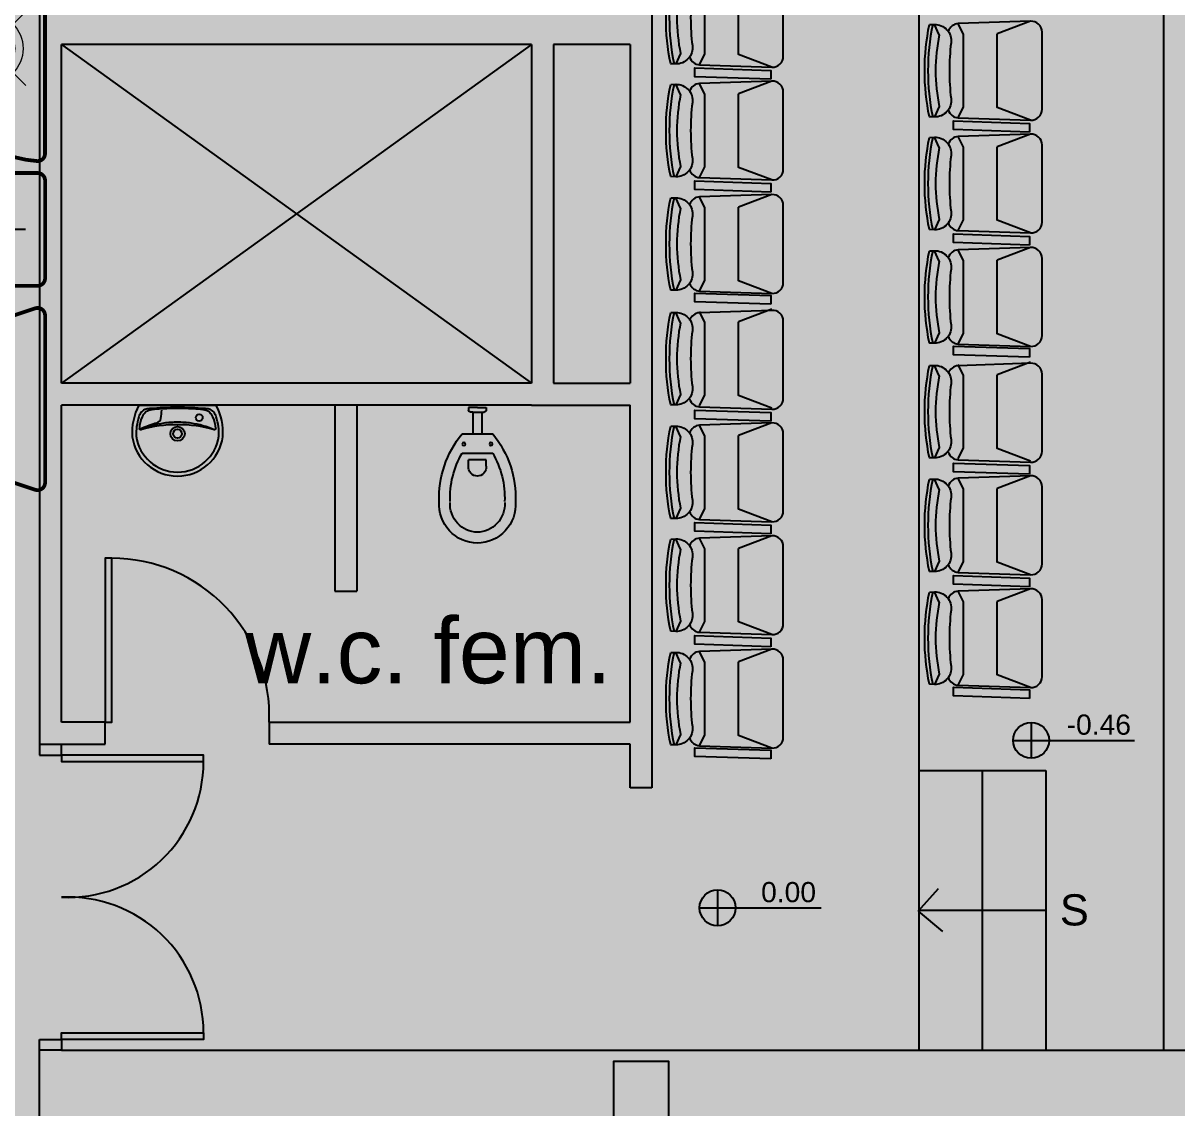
# Model space of a CAD drawing. Header units: metres. Extents: x -331 to 2982, y 362 to 2539.
# Drawn here: x 849.48 to 854.76, y 1871.51 to 1876.47 of the extents above; entities that cross this region are included whole.
import ezdxf
from ezdxf.enums import TextEntityAlignment as Align

# ---------------------------------------------------------------- set-up
doc = ezdxf.new("R2010")
doc.units = ezdxf.units.M
doc.layers.get('0').update_dxf_attribs({"color": 251})
doc.layers.add('_corredores', color=251, linetype='Continuous', plot=False)
doc.layers.add('_salas', color=251, linetype='Continuous', plot=False)
for name, color, linetype in [('ALV', 251, 'Continuous'), ('Cota Nivel', 251, 'Continuous'), ('CX', 251, 'Continuous'), ('Det', 251, 'Continuous'), ('Est', 251, 'Continuous'), ('Mob', 251, 'Continuous'), ('Pis', 251, 'Continuous'), ('Texto_Salas', 251, 'Continuous'), ('vis', 251, 'Continuous')]:
    doc.layers.add(name, color=color, linetype=linetype)
doc.styles.add('ALESP1', font='arial.ttf')
doc.styles.add('DESTAQUE', font='arial.ttf', dxfattribs={"height": 0.4})

# ---------------------------------------------------------------- blocks, each defined once
blk = doc.blocks.new('WEW')
at = {"color": 1, "lineweight": 0, "true_color": 0xe60000}
for p, q in [((1781.244058351585, 994.0054447120629), (1781.439250093025, 994.4815067582979)), ((1781.439250093025, 994.4815067582979), (1781.307645081665, 994.3597140754018)), ((1781.439250093025, 994.4815067582979), (1781.447474959226, 994.302381974424)), ((1781.074639723589, 994.1748633400589), (1781.413476979581, 993.8360260840664)), ((1781.413476979581, 994.1748633400584), (1781.074639723589, 993.8360260840664))]:
    blk.add_line(p, q, dxfattribs=at)
at = {"color": 1, "true_color": 0xe60000, "const_width": 0.01719509600299768}
for points in [[(1779.259071833538, 993.7473526965271), (1780.02339894841, 993.7473526965271, 0.5119182938526288), (1780.056024349183, 993.7926180221241), (1779.907000183824, 994.239690518202, 0.3228228060550418), (1779.874374783051, 994.2632055766169), (1779.408095998897, 994.2632055766169, 0.3228228060552482), (1779.375470598124, 994.239690518202), (1779.226446432765, 993.7926180221241, 0.5119182938524135)], [(1780.193442345628, 994.2632055766169), (1780.640514841706, 994.2632055766169, -0.414213562373095), (1780.674905033712, 994.2288153846109), (1780.674905033712, 993.781742888533, -0.414213562373095), (1780.640514841706, 993.7473526965271), (1780.193442345628, 993.7473526965271, -0.414213562373095), (1780.159052153622, 993.781742888533), (1780.159052153622, 994.2288153846109, -0.414213562373095)], [(1780.763825455262, 993.7475182720175), (1781.724291247904, 993.7475182720175, 0.4353107658729382), (1781.758593597641, 993.7843649063095, 0.9309493362536452), (1780.729523105524, 993.78436490631, 0.4353107658789753)]]:
    blk.add_lwpolyline(points, format="xyb", close=True, dxfattribs=at)
at = {"color": 1, "true_color": 0xe60000, "const_width": 0.008597548001498838}
for points in [[(1780.336029158255, 994.1350885802071), (1780.338049993509, 994.117166943729), (1780.344365115822, 994.0989928898357), (1780.351185446949, 994.0881389409826), (1780.365331318015, 994.0727414786561), (1780.373162042483, 994.0671882955221), (1780.385539694845, 994.0603730144587), (1780.397159497558, 994.0568391706461), (1780.413073587328, 994.0548198313247), (1780.421409544896, 994.0548198313247), (1780.431261128904, 994.0560819184007), (1780.449861303415, 994.0615455393163), (1780.464482803699, 994.0698767141055), (1780.477493721696, 994.0816463422157), (1780.487704267944, 994.0962795844166), (1780.493996586282, 994.1102881051825), (1780.496860415737, 994.1223690846443), (1780.497607045538, 994.1296433123828), (1780.497793702989, 994.135674088325)], [(1780.416978593668, 993.8365099637556), (1780.416978593668, 994.0545811760148)]]:
    blk.add_lwpolyline(points, dxfattribs=at)
for points in [[(1779.462692778066, 994.0599573185639), (1779.617256824809, 994.0599573185641), (1779.651647016815, 994.0255671265581), (1779.651647016814, 993.9361816424857), (1779.617256824808, 993.9017914504798), (1779.462692778067, 993.9017914504798), (1779.428302586061, 993.9361816424857), (1779.42830258606, 994.0255671265579)], [(1779.832264668318, 993.9361816424855), (1779.832264668318, 994.0255671265586), (1779.8016962579, 994.0442011264258), (1779.678836761142, 993.9808743845219), (1779.8016962579, 993.917547642618)]]:
    blk.add_lwpolyline(points, close=True, dxfattribs=at)
at = {"color": 1, "lineweight": 0, "true_color": 0xe60000}
for radius in [0.15786673427384, 0.1190594061215832, 0.0773527752583614]:
    blk.add_circle((1781.244058351585, 994.0054447120626), radius, dxfattribs=at)
blk = doc.blocks.new('VASO')
at = {"layer": 'Mob'}
for p, q in [((302.3511564595037, 172.4645276176709), (302.3804829001634, 172.4645276176709)), ((302.3804829001634, 172.4645276176709), (302.3804829001754, 172.3828410685631)), ((302.4113947300152, 172.3536843433588), (302.4113947300152, 172.4936843424353)), ((302.4991825520949, 172.3536843424418), (302.4991825520949, 172.4936843433726)), ((302.5991825520949, 172.4436843433685), (302.5991825520949, 172.4546559305439)), ((302.6191825520949, 172.4640037223362), (302.6085303438872, 172.4640037223362)), ((302.6191825520949, 172.4236843433685), (302.6191825520949, 172.4640037223362)), ((302.5991825520949, 172.4436843433685), (302.4991825520949, 172.4436843433685)), ((302.5991825520949, 172.4036843433685), (302.4991825520949, 172.4036843433685)), ((302.5991825520949, 172.4036843433685), (302.5991825520949, 172.4436843433685)), ((302.5991825520949, 172.4036843433685), (302.5991825520949, 172.3927127561931)), ((302.6191825520949, 172.4236843433685), (302.6191825520949, 172.3833649644008)), ((302.3511564595037, 172.3828410685631), (302.3804829001754, 172.3828410685631)), ((302.6191825520949, 172.3833649644008), (302.6085303438872, 172.3833649644008))]:
    blk.add_line(p, q, dxfattribs=at)
for centre in [(302.4529002042514, 172.4856264043932), (302.4529002042514, 172.3617422814212)]:
    blk.add_circle(centre, 0.007065127144642247, dxfattribs=at)
for centre, radius, start, end in [((302.177941340428, 172.4199280401532), 0.1787982500381176, 86.68113411807168, 178.7962065859109), ((302.2050164807387, 172.1343106671569), 0.4644169642584562, 50.69788767013418, 92.0637120104988), ((302.177941340428, 172.4199280401532), 0.1287982500381176, 86.68113411807168, 178.7962065859109), ((302.2050164807387, 172.1343106671569), 0.4144169642584562, 60.13245399021499, 92.0637120104988), ((302.3486691906126, 172.4216362835805), 0.04296339193529102, 86.68113411807168, 178.7962065859109), ((302.6085303438872, 172.4546559305439), 0.009347791792265525, 90, 180), ((302.177941340428, 172.4274406456612), 0.1787982500381176, 181.2037934140891, 273.3188658819283), ((302.177941340428, 172.4274406456612), 0.1287982500381176, 181.2037934140891, 273.3188658819283), ((302.3486691906126, 172.4257324026534), 0.04296339193529102, 181.2037934140891, 273.3188658819283), ((302.6085303438872, 172.3927127561931), 0.009347791792265525, 180, 270), ((302.2050164807387, 172.7130580186575), 0.4644169642584562, 267.9362879895012, 309.3021123298757), ((302.2050164807387, 172.7130580186575), 0.4144169642584562, 267.9362879895012, 299.8675460083891)]:
    blk.add_arc(centre, radius, start, end, dxfattribs=at)

msp = doc.modelspace()

# ---------------------------------------------------------------- hatches: boundary and pattern name
at = {"layer": '_corredores', "transparency": 33554508}
h = msp.add_hatch(color=256, dxfattribs=at)
h.dxf.hatch_style = 1
h.paths.add_polyline_path([(851.6090103991523, 1924.544323201043), (870.3790019929907, 1924.544323201043), (870.3790020081501, 1926.38005962896), (870.1890031989592, 1926.380063498952), (870.1890031989592, 1926.577053964118), (870.0030230681255, 1926.764323779391), (866.304005456911, 1926.765022920283), (866.2884016433563, 1926.731474881693), (866.1837608401465, 1926.8135582612), (865.4223933805551, 1927.574323779393), (863.9939660847658, 1927.574323779393), (862.5655387889765, 1927.574323779393), (861.7555975857936, 1926.765022920283), (861.7200122290428, 1926.765022920283), (861.7164457710942, 1926.764144565178), (861.7029473616385, 1926.762872930572), (861.6849267126208, 1926.762872930572), (858.0906787502599, 1926.765022920283), (857.7440003585571, 1926.418344528582), (857.3973219668542, 1926.765022920283), (853.8040740044862, 1926.765022920283), (853.7884701909315, 1926.731474881693), (853.6838293877217, 1926.8135582612), (852.9224619281304, 1927.574323779393), (851.494034632341, 1927.574323779393), (849.747500108544, 1927.574324326038), (849.7475001085622, 1926.814324326045), (849.6075001085501, 1926.814324326045), (849.6075001085542, 1929.894324326034), (841.2340003585477, 1929.894324326046), (841.2340003585473, 1928.05432432604), (840.4741414373702, 1928.05432432604), (840.4741414373702, 1927.096091448476), (840.7559085598004, 1926.814324326047), (840.3740708979617, 1926.432486664205), (840.0415346418758, 1926.76502292029), (836.4343521921583, 1926.76502292029), (836.4187483786036, 1926.7314748817), (836.3141075753938, 1926.813558261207), (835.5527401158024, 1927.5743237794), (834.1243128200131, 1927.5743237794), (832.6958855242237, 1927.5743237794), (831.8859443210408, 1926.76502292029), (831.8503589642901, 1926.76502292029), (831.8467925063414, 1926.764144565185), (831.8332940968858, 1926.762872930579), (831.8152734478681, 1926.762872930579), (828.2210254855072, 1926.76502292029), (827.8743470938043, 1926.418344528589), (827.5276687021014, 1926.76502292029), (823.9338683480682, 1926.76502292029), (823.9182645345136, 1926.7314748817), (823.8136237313038, 1926.813558261207), (823.0522562717124, 1927.5743237794), (821.6238289759231, 1927.5743237794), (820.1954016801337, 1927.5743237794), (819.3854604769508, 1926.76502292029), (819.3498751202001, 1926.76502292029), (819.3463086622514, 1926.764144565185), (819.3328102527958, 1926.762872930579), (819.3147896037781, 1926.762872930579), (815.7205416414172, 1926.76502292029), (815.3738632497143, 1926.418344528589), (815.0271848580114, 1926.76502292029), (811.4339368956507, 1926.76502292029), (811.4183330820961, 1926.7314748817), (811.3136922788863, 1926.813558261207), (810.5523248192949, 1927.5743237794), (809.1238975235055, 1927.5743237794), (807.6954702277162, 1927.5743237794), (806.8855290245333, 1926.76502292029), (806.8499436677826, 1926.76502292029), (806.8463772098339, 1926.764144565185), (806.8328788003782, 1926.762872930579), (806.8148581513606, 1926.762872930579), (803.2206101889851, 1926.76502292029), (802.8739317972822, 1926.418344528589), (802.5272534055794, 1926.76502292029), (798.9339369093268, 1926.76502292029), (798.9183330957721, 1926.7314748817), (798.8136922925623, 1926.813558261207), (798.052324832971, 1927.5743237794), (796.6238975371816, 1927.5743237794), (795.1954702413923, 1927.5743237794), (794.3855290382094, 1926.76502292029), (794.3499436814586, 1926.76502292029), (794.34637722351, 1926.764144565185), (794.3328788140543, 1926.762872930579), (794.3148581650366, 1926.762872930579), (790.7206102026757, 1926.76502292029), (790.3739318109729, 1926.418344528589), (790.02725341927, 1926.76502292029), (786.4340054568947, 1926.76502292029), (786.4184016433396, 1926.7314748817), (786.3137608401303, 1926.813558261207), (785.5523933805389, 1927.5743237794), (784.1239660847496, 1927.5743237794), (782.6955387889602, 1927.5743237794), (781.8855975857773, 1926.76502292029), (781.8500122290266, 1926.76502292029), (781.8464457710779, 1926.764144565185), (781.8329473616222, 1926.762872930579), (781.8149267126046, 1926.762872930579), (778.2206787502437, 1926.76502292029), (777.8740003585408, 1926.418344528589), (777.5273219668379, 1926.76502292029), (773.9340740044772, 1926.76502292029), (773.9184701909221, 1926.7314748817), (773.8138293877128, 1926.813558261207), (773.0524619281214, 1927.5743237794), (771.624034632332, 1927.5743237794), (770.1956073365427, 1927.5743237794), (769.3856796929526, 1926.765036469163), (769.3501084914014, 1926.76502974595), (769.3465143186604, 1926.764144565185), (769.3330159092047, 1926.762872930579), (769.3149952601871, 1926.762872930579), (765.6149776489724, 1926.764323779398), (765.4289975181387, 1926.577053964125), (765.4289975181387, 1926.38006349896), (765.2389987089477, 1926.380059628968), (765.2389987089477, 1924.544323201032), (770.0840003585545, 1924.544323201032), (770.0840003585545, 1914.631084747843), (770.3940037716084, 1914.631084747843), (770.3940037716084, 1905.511084747842), (765.0090032716002, 1905.511084747842), (765.0090032716007, 1910.811084747842), (763.8090032716004, 1910.811084747842), (763.8090032716004, 1905.511084747842), (755.9090032716003, 1905.511084747842), (755.9090032716003, 1910.811084747842), (754.8090032716004, 1910.811084747842), (754.8090032716004, 1905.511084747842), (746.0590032716004, 1905.511084747842), (746.0590032716004, 1901.896084747842), (748.4290032716008, 1901.896084747842), (748.4290032716008, 1903.596084747842), (748.0290032716002, 1903.596084747842), (748.0290032716002, 1903.796084747842), (754.4540032716004, 1903.796084747842), (754.4540032716004, 1903.596084747842), (754.1290032716006, 1903.596084747842), (754.1290032716006, 1901.896084747842), (754.4540032716004, 1901.896084747842), (754.4540032716004, 1901.696084747842), (754.4540032716004, 1901.171084747842), (757.9540032716004, 1901.171084747842), (757.9540032716004, 1903.571084747842), (757.9540032716004, 1903.771084747842), (768.0090032716007, 1903.771084747842), (768.0090032716007, 1903.751084747838), (768.8140032716005, 1903.751084747842), (768.8140032716005, 1895.791084747842), (767.9840032716006, 1895.791084747842), (767.9840032716006, 1895.771084747842), (762.3440032716007, 1895.771084747842), (761.0690032716006, 1895.771084747842), (761.0690032716006, 1893.046084747842), (754.1540032716002, 1893.046084747842), (752.4790032716005, 1893.046084747842), (752.4790032716005, 1860.521059430916), (752.4790032716005, 1859.096084747842), (752.4790032716005, 1857.621084747842), (754.0790032716004, 1857.621084747842), (754.0790032716004, 1860.546084747842), (753.9040032716002, 1860.546084747842), (753.9040032716002, 1863.421084747842), (754.1690032716006, 1863.421084747842), (754.1690032716006, 1887.631084747842), (760.8040032716008, 1887.631084747842), (760.8040032716008, 1887.721084747842), (768.9090032716003, 1887.721084747842), (770.3090032716004, 1887.721084747842), (771.9090032716003, 1887.721084747842), (773.009003271749, 1887.72108474734), (775.8590032717502, 1887.72108474734), (775.8590032717502, 1886.621084747842), (777.1590032716003, 1886.621084747842), (777.1590032716003, 1887.721084747842), (788.7590032716002, 1887.721084747842), (788.7590032716007, 1886.621084747842), (790.0590032716004, 1886.621084747842), (790.0590032716004, 1887.721084747842), (802.3090032716004, 1887.721084747842), (804.0090032716007, 1887.721084747842), (844.9590032716005, 1887.721084747842), (844.9590032716005, 1887.896084747842), (845.2590032716007, 1887.896084747842), (845.2590032716007, 1887.542534266989), (845.2590032716007, 1863.221084747842), (807.1090032716011, 1863.221084747842), (807.1090032716002, 1860.671084747842), (807.1090032716006, 1860.571084747842), (806.5557595249584, 1860.571084747842), (806.5557595249584, 1858.751084747842), (806.5557595249584, 1855.871084747842), (806.5557595249584, 1855.143084747842), (807.955759524958, 1855.143084747843), (807.955759524958, 1857.121084747842), (809.1340032716002, 1857.121084747842), (809.1340032716016, 1860.671084747842), (845.2590032716007, 1860.671084747842), (845.2590032716007, 1855.976525973798), (846.3840032716007, 1855.976525973798), (846.3840032716007, 1856.871084747842), (846.0340032716003, 1856.871084747842), (846.0340032716003, 1856.971084747842), (846.4340032716004, 1856.971084747842), (846.4340032716004, 1860.671084747842), (849.1840032716004, 1860.671084747842), (849.1840032716004, 1856.971084747842), (849.5840032716005, 1856.971084747842), (849.5840032716005, 1856.871084747842), (849.2340032716002, 1856.871084747842), (849.2340032716002, 1855.976525973798), (850.4590032716005, 1855.976525973798), (850.4590032716005, 1860.671084747842), (859.4590032716005, 1860.671084747842), (859.4590032716005, 1863.221084747842), (849.5590032716004, 1863.221084747848), (849.5590032716004, 1888.221084747842), (849.6590032716003, 1888.221084747842), (849.6590032716003, 1887.721084747842), (854.2890032716004, 1887.721084747842), (854.2890032716004, 1895.621084747842), (859.2590032716007, 1895.621084747842), (859.2590032716007, 1905.521084747842), (857.3590032716006, 1905.521084747842), (857.3590032716002, 1905.621084747842), (858.0340032716003, 1905.621084747842), (858.0340032716003, 1908.221084747842), (853.7090032716005, 1908.221084747842), (853.7090032716005, 1908.183584747842), (853.6090032716006, 1908.183584747842), (853.6090032716002, 1910.121084747842), (850.8590032716006, 1910.121084747842), (850.8600986497395, 1912.861084747706), (849.6590032717359, 1912.861084747706), (849.6590032716003, 1908.921084747842), (852.4090032716003, 1908.921084747842), (852.4090032716003, 1903.771084747842), (852.4090032716003, 1895.701084747842), (852.4090032716003, 1890.371084747842), (849.5590032716004, 1890.371084747842), (849.5590032716004, 1908.921084747842), (849.559003271735, 1912.961084747706), (852.2590032717353, 1912.961084747706), (852.2590032717358, 1914.631084747706), (851.6090103991523, 1914.631084747842)])
h.paths.add_polyline_path([(845.9290073625052, 1914.631084747842), (846.0060032716005, 1914.631084747842), (846.0060032716005, 1905.511084747842), (844.9990032716005, 1905.511084747842), (844.9990032716005, 1909.911084747842), (845.0090032716007, 1910.811084747842), (843.8090032716004, 1910.811084747842), (843.8090032716004, 1905.511084747842), (835.0090032716007, 1905.511084747842), (835.0090032716007, 1910.811084747842), (833.8090032716004, 1910.811084747842), (833.8090032716004, 1905.511084747842), (825.0090032716007, 1905.511084747842), (825.0090032716007, 1910.811084747842), (823.8090032716004, 1910.811084747842), (823.8090032716004, 1905.511084747842), (815.0090032716007, 1905.511084747843), (815.0090032716007, 1910.811084747842), (813.8090032716004, 1910.811084747842), (813.8090032716004, 1905.511084747842), (805.0090032716007, 1905.511084747843), (805.0090032716007, 1910.811084747842), (803.8090032716004, 1910.811084747842), (803.8090032716004, 1905.511084747842), (795.0090032716007, 1905.511084747843), (795.0090032716007, 1910.811084747842), (793.8090032716004, 1910.811084747842), (793.8090032716004, 1905.511084747842), (785.0090032716007, 1905.511084747843), (785.0090032716007, 1910.811084747842), (783.8090032716004, 1910.811084747842), (783.8090032716004, 1905.511084747842), (775.0090032716007, 1905.511084747843), (775.0090032716002, 1910.811084747842), (773.9790066846554, 1910.811084747843), (773.9790066846554, 1905.511084747843), (773.1940037717814, 1905.511084747843), (773.1940037717814, 1914.631084747843), (773.124003456136, 1914.631084747843), (773.1237412057781, 1920.11131046298), (775.1443230805003, 1920.111316249778), (775.1443230805003, 1921.611324326035), (775.1243230805158, 1921.611324326035), (775.1243230805158, 1922.031324326047), (773.6243230805003, 1922.031324326051), (773.6243230805003, 1921.611324326052), (773.1640003585526, 1921.611324326052), (773.1639903204782, 1924.544323201033), (845.9290005234079, 1924.543191984598), (845.9294277829522, 1921.611324326052), (845.468673134571, 1921.611324326052), (845.468667598534, 1922.031324326051), (843.968673134571, 1922.031324326047), (843.9686731345555, 1921.611324326035), (843.948673134571, 1920.111324325963), (845.9287350335326, 1920.111324325901)], flags=16)
h.paths.add_polyline_path([(851.4940003585543, 1926.432486664204), (851.1121626967115, 1926.814324326045), (851.4940003585507, 1927.196161987886), (851.8758380203926, 1926.814324326045)], flags=16)
h.paths.add_polyline_path([(845.2440003585552, 1926.4324866642), (844.8621626967133, 1926.814324326041), (845.2440003585516, 1927.196161987882), (845.6258380203944, 1926.814324326041)], flags=16)
h.paths.add_polyline_path([(845.1190032716004, 1903.801084747842), (845.1190032716004, 1895.821084747676), (845.2590032717353, 1895.821084747676), (845.2590032717353, 1890.321084747706), (839.6590032717068, 1890.321084747706), (775.8590032717348, 1890.32108474734), (772.9840032717066, 1890.32108474734), (772.9840032716006, 1895.791084747842), (771.7540032716006, 1895.791084747842), (771.7540032716006, 1903.746084747842), (773.0990032716004, 1903.746084747842), (773.0990032716004, 1903.801084747842)], flags=16)
h.paths.add_polyline_path([(834.5060456549386, 1926.814324326041), (834.1242079930998, 1926.4324866642), (833.7423703312575, 1926.814324326041), (834.1242079930962, 1927.196161987882)], flags=16)
h.paths.add_polyline_path([(863.6121621977368, 1926.814324825011), (863.9939998595755, 1927.196162486852), (864.3758375214179, 1926.814324825011), (863.9939998595792, 1926.43248716317)], flags=16)
h.paths.add_polyline_path([(845.2590032717353, 1895.821084747676), (845.2590032717353, 1890.321084747706), (839.6590032717068, 1890.321084747706), (775.8590032717348, 1890.32108474734), (772.9840032717066, 1890.32108474734), (772.9840032717066, 1895.82108474734), (775.8590032717348, 1895.82108474734), (839.6590032717068, 1895.821084747676)], flags=0)
h.paths.add_polyline_path([(822.0060113880127, 1926.814324326041), (821.6241737261739, 1926.4324866642), (821.2423360643315, 1926.814324326041), (821.6241737261703, 1927.196161987882)], flags=16)
h.paths.add_polyline_path([(809.5058380203691, 1926.814324326041), (809.1240003585303, 1926.4324866642), (808.742162696688, 1926.814324326041), (809.1240003585267, 1927.196161987882)], flags=16)
h.paths.add_polyline_path([(797.0058380203809, 1926.814324326041), (796.6240003585422, 1926.4324866642), (796.2421626966998, 1926.814324326041), (796.6240003585385, 1927.196161987882)], flags=16)
h.paths.add_polyline_path([(784.5057699717845, 1926.814324825011), (784.1239323099458, 1926.43248716317), (783.7420946481034, 1926.814324825011), (784.1239323099421, 1927.196162486852)], flags=16)
h.paths.add_polyline_path([(772.0058385193597, 1926.814324825011), (771.624000857521, 1926.43248716317), (771.2421631956786, 1926.814324825011), (771.6240008575173, 1927.196162486852)], flags=16)
edge = h.paths.add_edge_path(flags=16)
edge.add_line((767.5554988806216, 1893.923973384908), (767.4080515126493, 1893.820729626365))
edge.add_line((767.4080515126493, 1893.820729626365), (767.2030086811719, 1894.065090157414))
edge.add_line((767.2030086811719, 1894.065090157414), (766.3085186029712, 1893.170600079213))
edge.add_arc((765.9090032716013, 1892.771084747842), 0.5649999999996324, -45.00000000003263, 45.00000000003263, ccw=False)
edge.add_line((766.3085186029712, 1892.371569416472), (767.2030086811719, 1891.477079338271))
edge.add_line((767.2030086811719, 1891.477079338271), (767.4080515126493, 1891.72143986932))
edge.add_line((767.4080515126493, 1891.72143986932), (767.5554988806216, 1891.618196110777))
edge.add_arc((765.9090032716006, 1892.771084747842), 2.010000000000087, 34.99999999999568, 325.00000000000426, ccw=False)
at = {"layer": '_salas', "transparency": 33554559}
h = msp.add_hatch(color=256, dxfattribs=at)
h.dxf.hatch_style = 1
h.paths.add_polyline_path([(850.4590032716005, 1855.976525973798), (849.2340032716002, 1855.976525973798), (849.2340032716002, 1856.871084747842), (849.5840032716005, 1856.871084747842), (849.5840032716005, 1856.971084747842), (846.0340032716003, 1856.971084747842), (846.0340032716003, 1856.871084747842), (846.3840032716007, 1856.871084747842), (846.3840032716007, 1855.976525973798), (845.2590032716007, 1855.976525973798), (845.2590032716007, 1852.511084747842), (850.4590032716005, 1852.511084747842)])
h.paths.add_polyline_path([(870.3190032716002, 1863.221084747842), (859.4590032716005, 1863.221084747842), (859.4590032716005, 1860.671084747842), (850.4590032716005, 1860.671084747842), (850.4590032716005, 1855.976525973798), (850.4590032716005, 1852.511084747842), (870.3190032716002, 1852.511084747842)])
h.paths.add_polyline_path([(854.8190032716006, 1871.071084747842), (866.9840032716006, 1871.071084747842), (866.9840032716006, 1871.771084747842), (854.8190032716006, 1871.771084747842), (854.8190032716006, 1879.171084747842), (866.9840032716006, 1879.171084747842), (866.9840032716006, 1879.871084747842), (854.8190032716006, 1879.871084747842), (854.8190032716006, 1887.321084747841), (870.3190032716002, 1887.321084747845), (870.3190032716002, 1887.721084747842), (849.6590032716003, 1887.721084747842), (849.6590032716003, 1888.221084747842), (849.5590032716004, 1888.221084747842), (849.5590032716004, 1863.221084747848), (859.4590032716005, 1863.221084747842), (870.3190032716002, 1863.221084747842), (870.3190032716002, 1863.621084747843), (854.8190032716006, 1863.621084747843)])
h.paths.add_polyline_path([(845.2590032716007, 1860.671084747842), (809.1340032716016, 1860.671084747842), (809.1340032716002, 1857.121084747842), (807.955759524958, 1857.121084747842), (807.955759524958, 1855.143084747843), (806.5557595249584, 1855.143084747842), (806.5557595249584, 1855.871084747842), (802.7090032716005, 1855.871084747842), (802.7090032716005, 1852.511084747842), (845.2590032716007, 1852.511084747842), (845.2590032716007, 1855.976525973798)])
h.paths.add_polyline_path([(802.7090032716005, 1858.751084747842), (806.5557595249584, 1858.751084747842), (806.5557595249584, 1859.746084747842), (794.8090032716004, 1859.746084747842), (794.8090032716004, 1866.521084747842), (794.6090032716006, 1866.521084747842), (794.6090032716006, 1850.721084747842), (794.8090032716004, 1850.721084747842), (794.8090032716004, 1852.511084747842), (802.7090032716005, 1852.511084747842), (802.7090032716005, 1855.871084747842)])
at = {"layer": 'Cota Nivel', "ltscale": 0.8}
h = msp.add_hatch(color=251, dxfattribs=at)
h.paths.add_polyline_path([(854.0922601351685, 1873.188397391875), (854.0922601351685, 1873.270511951874, 0.4142135623730618), (854.0101455751687, 1873.188397391875)])
h.paths.add_polyline_path([(854.0922601351685, 1873.106282831875, 0.414213562373145), (854.1743746951688, 1873.188397391875), (854.0922601351685, 1873.188397391875)])
h = msp.add_hatch(color=251, dxfattribs=at)
h.paths.add_polyline_path([(852.658990746073, 1872.422512109765), (852.658990746073, 1872.504626669765, 0.4142135623730618), (852.5768761860732, 1872.422512109765)])
h.paths.add_polyline_path([(852.658990746073, 1872.340397549765, 0.414213562373145), (852.7411053060732, 1872.422512109765), (852.658990746073, 1872.422512109765)])

# ---------------------------------------------------------------- linework, layer by layer
at = {"layer": 'ALV', "color": 251, "linetype": 'ByBlock'}
for p, q in [((852.3590032717357, 1877.971084747706), (852.3590032717357, 1873.171084747706)), ((852.3590032717357, 1877.971084747706), (852.3590032717357, 1872.971084747706)), ((849.5590032717355, 1877.771084747706), (849.5590032717355, 1873.171084747706)), ((851.8090032717355, 1876.371084747706), (849.6590032717359, 1876.371084747706)), ((849.6590032717359, 1874.821084747706), (849.6590032717359, 1876.371084747706)), ((851.8090032717355, 1876.371084747706), (851.8090032717355, 1874.821084747706)), ((851.9090032717359, 1876.371084747706), (851.9090032717359, 1874.821084747706)), ((852.2590032717353, 1876.371084747706), (851.9090032717359, 1876.371084747706)), ((852.2590032717353, 1876.371084747706), (852.2590032717353, 1874.821084747706)), ((851.8090032717355, 1874.821084747706), (849.6590032717359, 1874.821084747706)), ((851.9090032717359, 1874.821084747706), (852.2590032717353, 1874.821084747706)), ((849.6590032717359, 1873.271084747706), (849.6590032717359, 1874.721084747706)), ((851.8090032717355, 1874.721084747706), (849.6590032717359, 1874.721084747706)), ((850.9090032717359, 1874.721084747706), (850.9090032717359, 1873.871084747706)), ((851.0090032717353, 1874.721084747706), (851.0090032717358, 1873.871084747706)), ((851.8090032717355, 1874.721084747706), (852.2590032717353, 1874.721084747706)), ((852.2590032717353, 1873.271084747706), (852.2590032717353, 1874.721084747706)), ((850.9090032717359, 1873.871084747706), (851.0090032717358, 1873.871084747706)), ((849.8590032717357, 1873.271084747706), (849.6590032717359, 1873.271084747706)), ((849.8590032717357, 1873.171084747706), (849.8590032717357, 1873.271084747706)), ((850.6090032717357, 1873.271084747706), (852.2590032717353, 1873.271084747706)), ((850.6090032717357, 1873.271084747706), (850.6090032717357, 1873.171084747706)), ((849.5590032717355, 1873.171084747706), (849.8590032717357, 1873.171084747706)), ((852.2590032717353, 1873.171084747706), (850.6090032717357, 1873.171084747706)), ((852.2590032717353, 1872.971084747706), (852.2590032717353, 1873.171084747706)), ((852.3590032717357, 1872.971084747706), (852.2590032717353, 1872.971084747706))]:
    msp.add_line(p, q, dxfattribs=at)
at = {"layer": 'ALV', "color": 251}
for p, q in [((849.5590032717355, 1871.071084747706), (849.5590032717355, 1871.771084747706)), ((849.6590032717359, 1871.771084747706), (849.5590032717355, 1871.771084747706)), ((849.6590032717368, 1871.771084747706), (849.5590032717369, 1871.771084747706)), ((849.6590032717368, 1871.771084747706), (849.5590032717369, 1871.771084747706)), ((849.6590032717359, 1871.771084747706), (866.9840032717357, 1871.771084747706))]:
    msp.add_line(p, q, dxfattribs=at)
at = {"layer": 'Cota Nivel', "color": 251, "ltscale": 0.8}
for p, q in [((854.0922601351685, 1873.270511951875), (854.0922601351685, 1873.106282831875)), ((854.0101455751687, 1873.188397391875), (854.5654452414742, 1873.188397391875)), ((852.658990746073, 1872.504626669765), (852.658990746073, 1872.340397549765)), ((852.5768761860732, 1872.422512109765), (853.1321758523786, 1872.422512109765))]:
    msp.add_line(p, q, dxfattribs=at)
for centre in [(854.0922601351685, 1873.188397391875), (852.658990746073, 1872.422512109765)]:
    msp.add_circle(centre, 0.08211456000000002, dxfattribs=at)
at = {"layer": 'CX', "color": 251, "linetype": 'ByBlock', "ltscale": 0.8}
for p, q in [((849.5590033302879, 1873.171084787905), (849.5590033302879, 1873.121084787905)), ((849.6590033302878, 1873.121084787905), (849.6590033302878, 1873.171084787905)), ((849.5590033302879, 1873.121084787905), (849.6590033302878, 1873.121084787905)), ((849.5590033302879, 1871.771084787905), (849.5590033302879, 1871.821084787905)), ((849.5590033302879, 1871.821084787905), (849.6590033302878, 1871.821084787905)), ((849.6590033302878, 1871.821084787905), (849.6590033302878, 1871.771084787905))]:
    msp.add_line(p, q, dxfattribs=at)
for points in [[(849.8590032717357, 1873.271084747706), (849.8890032717354, 1873.271084747706), (849.8890032717354, 1874.021084747706), (849.8590032717357, 1874.021084747706)], [(849.6590033302878, 1873.121084787905), (849.6590033302878, 1873.091084787905), (850.3090033302879, 1873.091084787905), (850.3090033302879, 1873.121084787905)], [(849.6590033302878, 1871.821084787905), (849.6590033302878, 1871.851084787904), (850.3090033302879, 1871.851084787904), (850.3090033302879, 1871.821084787905)]]:
    msp.add_lwpolyline(points, close=True, dxfattribs=at)
for centre, radius, start, end in [((849.8890032717354, 1873.300484747706), 0.7206000000000259, 357.6617213441936, 90), ((849.6883110225954, 1873.091084787905), 0.6206923076924653, 267.2936160924695, 2.098874404244919e-11), ((849.6883110225954, 1871.851084787904), 0.6206923076924653, 2.098874404244919e-11, 92.70638390753045)]:
    msp.add_arc(centre, radius, start, end, dxfattribs=at)
at = {"layer": 'Det', "color": 251}
for p, q in [((851.8090032717355, 1876.371084747706), (849.6590032717359, 1874.821084747706)), ((849.6590032717359, 1876.371084747706), (851.8090032717355, 1874.821084747706))]:
    msp.add_line(p, q, dxfattribs=at)
at = {"layer": 'Est', "color": 251}
msp.add_lwpolyline([(852.1840032717355, 1871.121084747706), (852.1840032717355, 1871.721084747706), (852.4340032717355, 1871.721084747706), (852.4340032717355, 1871.121084747706)], close=True, dxfattribs=at)
at = {"layer": 'Mob', "color": 251, "linetype": 'ByBlock'}
for p, q in [((852.6004134071245, 1876.327387747985), (852.6004134071245, 1876.658586106417)), ((853.6727122108268, 1876.415133470893), (853.6500812106851, 1876.462222211292)), ((853.7830682317262, 1876.416304247292), (853.759267412785, 1876.465827051296)), ((854.0897684963293, 1876.476738718745), (853.9368509227402, 1876.418888096467)), ((853.7830682317262, 1876.08510588886), (853.7830682317262, 1876.416304247292)), ((852.4900573862255, 1876.328558524381), (852.4674263860843, 1876.281469783982)), ((852.5766125881828, 1876.27786494398), (852.6004134071245, 1876.327387747985)), ((852.4900573862255, 1876.141330619601), (852.4674263860843, 1876.18841936)), ((852.6004134071245, 1876.142501396), (852.5766125881837, 1876.192024200004)), ((852.907113671728, 1876.202935867453), (852.7541960981389, 1876.145085245175)), ((852.6004134071245, 1875.811303037569), (852.6004134071245, 1876.142501396)), ((853.6727122108268, 1876.086276665256), (853.6500812106851, 1876.039187924857)), ((853.7592674127845, 1876.035583084855), (853.7830682317262, 1876.08510588886)), ((854.0897684963293, 1875.960654008329), (853.9368509227402, 1875.902803386051)), ((853.6727122108268, 1875.899048760476), (853.6500812106851, 1875.946137500875)), ((853.7830682317262, 1875.900219536876), (853.759267412785, 1875.94974234088)), ((853.7830682317262, 1875.569021178444), (853.7830682317262, 1875.900219536876)), ((852.4900573862255, 1875.812473813964), (852.4674263860843, 1875.765385073565)), ((852.5766125881828, 1875.761780233563), (852.6004134071245, 1875.811303037569)), ((852.4900573862255, 1875.622609040786), (852.4674263860843, 1875.669697781185)), ((852.6004134071245, 1875.623779817185), (852.5766125881837, 1875.673302621189)), ((852.907113671728, 1875.684214288638), (852.7541960981389, 1875.62636366636)), ((852.6004134071245, 1875.292581458754), (852.6004134071245, 1875.623779817185)), ((853.6727122108268, 1875.57019195484), (853.6500812106851, 1875.523103214441)), ((853.7592674127845, 1875.519498374439), (853.7830682317262, 1875.569021178444)), ((853.7830682317262, 1875.381497958061), (853.759267412785, 1875.431020762064)), ((854.0897684963293, 1875.441932429514), (853.9368509227402, 1875.384081807236)), ((853.6727122108268, 1875.380327181661), (853.6500812106851, 1875.42741592206)), ((853.7830682317262, 1875.050299599629), (853.7830682317262, 1875.381497958061)), ((852.4900573862255, 1875.293752235149), (852.4674263860843, 1875.24666349475)), ((852.5766125881828, 1875.243058654748), (852.6004134071245, 1875.292581458754)), ((852.4900573862255, 1875.098241121283), (852.4674263860843, 1875.145329861682)), ((852.6004134071245, 1875.099411897683), (852.5766125881837, 1875.148934701686)), ((852.907113671728, 1875.159846369135), (852.7541960981389, 1875.101995746857)), ((852.6004134071245, 1874.768213539251), (852.6004134071245, 1875.099411897683)), ((853.6727122108268, 1875.051470376025), (853.6500812106851, 1875.004381635625)), ((853.7592674127845, 1875.000776795624), (853.7830682317262, 1875.050299599629)), ((853.6727122108268, 1874.855959262158), (853.6500812106851, 1874.903048002557)), ((853.7830682317262, 1874.857130038558), (853.759267412785, 1874.906652842562)), ((854.0897684963293, 1874.917564510011), (853.9368509227402, 1874.859713887733)), ((853.7830682317262, 1874.525931680126), (853.7830682317262, 1874.857130038558)), ((852.4900573862255, 1874.769384315646), (852.4674263860843, 1874.722295575247)), ((852.5766125881828, 1874.718690735245), (852.6004134071245, 1874.768213539251)), ((850.0135470223299, 1874.721084747706), (850.3647218741198, 1874.721084747706)), ((852.907113671728, 1874.640036723139), (852.7541960981389, 1874.582186100861)), ((852.4900573862255, 1874.578431475286), (852.4674263860843, 1874.625520215685)), ((852.6004134071245, 1874.579602251686), (852.5766125881837, 1874.629125055689)), ((852.6004134071245, 1874.248403893254), (852.6004134071245, 1874.579602251686)), ((853.6727122108268, 1874.527102456522), (853.6500812106851, 1874.480013716123)), ((853.7592674127845, 1874.476408876121), (853.7830682317262, 1874.525931680126)), ((853.6727122108268, 1874.336149616162), (853.6500812106851, 1874.383238356561)), ((853.7830682317262, 1874.337320392561), (853.759267412785, 1874.386843196565)), ((854.0897684963293, 1874.397754864014), (853.9368509227402, 1874.339904241736)), ((853.7830682317262, 1874.006122034129), (853.7830682317262, 1874.337320392561)), ((852.4900573862255, 1874.24957466965), (852.4674263860843, 1874.202485929251)), ((852.5766125881828, 1874.198881089249), (852.6004134071245, 1874.248403893254)), ((852.4900573862255, 1874.06234676487), (852.4674263860843, 1874.109435505269)), ((852.6004134071245, 1874.063517541269), (852.5766125881837, 1874.113040345273)), ((852.907113671728, 1874.123952012722), (852.7541960981389, 1874.066101390444)), ((852.6004134071245, 1873.732319182838), (852.6004134071245, 1874.063517541269)), ((853.6727122108268, 1874.007292810525), (853.6500812106851, 1873.960204070126)), ((853.7592674127845, 1873.956599230124), (853.7830682317262, 1874.006122034129)), ((853.6727122108268, 1873.820064905745), (853.6500812106851, 1873.867153646144)), ((853.7830682317262, 1873.821235682145), (853.759267412785, 1873.870758486148)), ((854.0897684963293, 1873.881670153598), (853.9368509227402, 1873.823819531319)), ((853.7830682317262, 1873.490037323713), (853.7830682317262, 1873.821235682145)), ((853.7830682317262, 1873.490037323713), (853.7830682317262, 1873.821235682145)), ((852.4900573862255, 1873.733489959233), (852.4674263860843, 1873.686401218834)), ((852.5766125881828, 1873.682796378832), (852.6004134071245, 1873.732319182838)), ((852.4900573862255, 1873.543625186054), (852.4674263860843, 1873.590713926454)), ((852.6004134071245, 1873.544795962454), (852.5766125881837, 1873.594318766458)), ((852.907113671728, 1873.605230433907), (852.7541960981389, 1873.547379811629)), ((852.6004134071245, 1873.213597604022), (852.6004134071245, 1873.544795962454)), ((853.6727122108268, 1873.491208100109), (853.6500812106851, 1873.444119359709)), ((853.7592674127845, 1873.440514519708), (853.7830682317262, 1873.490037323713)), ((852.4900573862255, 1873.214768380418), (852.4674263860843, 1873.167679640019)), ((852.5766125881828, 1873.164074800017), (852.6004134071245, 1873.213597604022))]:
    msp.add_line(p, q, dxfattribs=at)
for points in [[(852.4447070279825, 1876.703753978835), (852.4674263860843, 1876.704504070417, -0.461059932642589), (852.5438044790935, 1876.620818025057, 0.0622065389973902), (852.5438044790931, 1876.365155829344, -0.4610599326437825), (852.4674263860834, 1876.281469783985), (852.4447237475888, 1876.282219323559, -0.1022115449512355)], [(853.6273618525838, 1876.461472119711), (853.6500812106856, 1876.462222211292, -0.461059932642589), (853.7264593036944, 1876.378536165933, 0.0622065389973902), (853.7264593036944, 1876.122873970219, -0.4610599326437825), (853.6500812106847, 1876.03918792486), (853.6273785721905, 1876.039937464435, -0.1022115449512355)], [(852.4447070279825, 1876.187669268419), (852.4674263860843, 1876.18841936, -0.461059932642589), (852.5438044790935, 1876.104733314641, 0.0622065389973902), (852.5438044790931, 1875.849071118927, -0.4610599326437825), (852.4674263860834, 1875.765385073568), (852.4447237475888, 1875.766134613142, -0.1022115449512355)], [(853.6273618525838, 1875.945387409294), (853.6500812106856, 1875.946137500875, -0.461059932642589), (853.7264593036944, 1875.862451455516, 0.0622065389973902), (853.7264593036944, 1875.606789259803, -0.4610599326437825), (853.6500812106847, 1875.523103214444), (853.6273785721905, 1875.523852754018, -0.1022115449512355)], [(852.4447070279825, 1875.668947689604), (852.4674263860843, 1875.669697781185, -0.461059932642589), (852.5438044790935, 1875.586011735826, 0.0622065389973902), (852.5438044790931, 1875.330349540112, -0.4610599326437825), (852.4674263860834, 1875.246663494753), (852.4447237475888, 1875.247413034327, -0.1022115449512355)], [(853.6273618525838, 1875.426665830479), (853.6500812106856, 1875.42741592206, -0.461059932642589), (853.7264593036944, 1875.343729876701, 0.0622065389973902), (853.7264593036944, 1875.088067680987, -0.4610599326437825), (853.6500812106847, 1875.004381635628), (853.6273785721905, 1875.005131175203, -0.1022115449512355)], [(852.4447070279825, 1875.144579770101), (852.4674263860843, 1875.145329861682, -0.461059932642589), (852.5438044790935, 1875.061643816323, 0.0622065389973902), (852.5438044790931, 1874.805981620609, -0.4610599326437825), (852.4674263860834, 1874.72229557525), (852.4447237475888, 1874.723045114825, -0.1022115449512355)], [(853.6273618525838, 1874.902297910977), (853.6500812106856, 1874.903048002557, -0.461059932642589), (853.7264593036944, 1874.819361957198, 0.0622065389973902), (853.7264593036944, 1874.563699761484, -0.4610599326437825), (853.6500812106847, 1874.480013716126), (853.6273785721905, 1874.4807632557, -0.1022115449512355)], [(850.1899470223302, 1874.710284747706, 0.019765404565371), (850.0639470223305, 1874.705334747706, 0.05572547445697438), (850.0459470223304, 1874.703084747706, 0.2683702667938399), (850.0126470223304, 1874.667084747706, 0.08526988948168271), (850.000772641275, 1874.579584209493, 0.3739750654128169), (850.1899470223302, 1874.415084747706, 0.3739750654128169), (850.3791214033854, 1874.579584209493, 0.08526988948168271), (850.36724702233, 1874.667084747706, 0.2683702667938399), (850.33394702233, 1874.703084747706, 0.05572547445697438), (850.31594702233, 1874.705334747706, 0.019765404565371)], [(852.4447070279825, 1874.624770124104), (852.4674263860843, 1874.625520215685, -0.461059932642589), (852.5438044790935, 1874.541834170326, 0.0622065389973902), (852.5438044790931, 1874.286171974612, -0.4610599326437825), (852.4674263860834, 1874.202485929253), (852.4447237475888, 1874.203235468828, -0.1022115449512355)], [(853.6273618525838, 1874.38248826498), (853.6500812106856, 1874.383238356561, -0.461059932642589), (853.7264593036944, 1874.299552311202, 0.0622065389973902), (853.7264593036944, 1874.043890115488, -0.4610599326437825), (853.6500812106847, 1873.960204070129), (853.6273785721905, 1873.960953609703, -0.1022115449512355)], [(852.4447070279825, 1874.108685413688), (852.4674263860843, 1874.109435505269, -0.461059932642589), (852.5438044790935, 1874.02574945991, 0.0622065389973902), (852.5438044790931, 1873.770087264196, -0.4610599326437825), (852.4674263860834, 1873.686401218837), (852.4447237475888, 1873.687150758411, -0.1022115449512355)], [(853.6273618525838, 1873.866403554563), (853.6500812106856, 1873.867153646144, -0.461059932642589), (853.7264593036944, 1873.783467600785, 0.0622065389973902), (853.7264593036944, 1873.527805405071, -0.4610599326437825), (853.6500812106847, 1873.444119359712), (853.6273785721905, 1873.444868899287, -0.1022115449512355)], [(852.4447070279825, 1873.589963834873), (852.4674263860843, 1873.590713926454, -0.461059932642589), (852.5438044790935, 1873.507027881094, 0.0622065389973902), (852.5438044790931, 1873.251365685381, -0.4610599326437825), (852.4674263860834, 1873.167679640022), (852.4447237475888, 1873.168429179596, -0.1022115449512355)]]:
    msp.add_lwpolyline(points, format="xyb", close=True, dxfattribs=at)
for points in [[(852.5310943029422, 1876.313464583579, 0.3208358703714661), (852.5766125881828, 1876.27786494398), (852.9071136717284, 1876.266953276528, 0.4305637126589916), (852.9595313218724, 1876.316539664114), (852.9595313218724, 1876.669434190285, 0.4305637126589909), (852.9071136717284, 1876.71902057787), (852.5766125881837, 1876.708108910421, 0.3208358703719151), (852.5310943029426, 1876.672509270822)], [(853.7137491275435, 1876.071182724454, 0.3208358703714661), (853.7592674127845, 1876.035583084855), (854.0897684963293, 1876.024671417404, 0.4305637126589916), (854.1421861464742, 1876.074257804989), (854.1421861464742, 1876.42715233116, 0.4305637126589909), (854.0897684963293, 1876.476738718745), (853.759267412785, 1876.465827051296, 0.3208358703719151), (853.7137491275444, 1876.430227411697)], [(852.5310943029422, 1875.797379873163, 0.3208358703714661), (852.5766125881828, 1875.761780233563), (852.9071136717284, 1875.750868566112, 0.4305637126589916), (852.9595313218724, 1875.800454953697), (852.9595313218724, 1876.153349479868, 0.4305637126589909), (852.9071136717284, 1876.202935867453), (852.5766125881837, 1876.192024200004, 0.3208358703719151), (852.5310943029426, 1876.156424560405)], [(853.7137491275435, 1875.555098014038, 0.3208358703714661), (853.7592674127845, 1875.519498374439), (854.0897684963293, 1875.508586706987, 0.4305637126589916), (854.1421861464742, 1875.558173094573), (854.1421861464742, 1875.911067620744, 0.4305637126589909), (854.0897684963293, 1875.960654008329), (853.759267412785, 1875.94974234088, 0.3208358703719151), (853.7137491275444, 1875.914142701281)], [(852.5310943029422, 1875.278658294347, 0.3208358703714661), (852.5766125881828, 1875.243058654748), (852.9071136717284, 1875.232146987297, 0.4305637126589916), (852.9595313218724, 1875.281733374882), (852.9595313218724, 1875.634627901053, 0.4305637126589909), (852.9071136717284, 1875.684214288638), (852.5766125881837, 1875.673302621189, 0.3208358703719151), (852.5310943029426, 1875.63770298159)], [(853.7137491275435, 1875.036376435223, 0.3208358703714661), (853.7592674127845, 1875.000776795624), (854.0897684963293, 1874.989865128172, 0.4305637126589916), (854.1421861464742, 1875.039451515757), (854.1421861464742, 1875.392346041928, 0.4305637126589909), (854.0897684963293, 1875.441932429514), (853.759267412785, 1875.431020762064, 0.3208358703719151), (853.7137491275444, 1875.395421122466)], [(852.5310943029422, 1874.749222537526, 0.3208358703714661), (852.5766125881828, 1874.713622897926), (852.9071136717284, 1874.702711230475, 0.4305637126589916), (852.9595313218724, 1874.75229761806), (852.9595313218724, 1875.105192144232, 0.4305637126589909), (852.9071136717284, 1875.154778531816), (852.5766125881837, 1875.143866864367, 0.3208358703719151), (852.5310943029426, 1875.108267224768)], [(853.7137491275435, 1874.506940678401, 0.3208358703714661), (853.7592674127845, 1874.471341038802), (854.0897684963293, 1874.460429371351, 0.4305637126589916), (854.1421861464742, 1874.510015758936), (854.1421861464742, 1874.862910285107, 0.4305637126589909), (854.0897684963293, 1874.912496672692), (853.759267412785, 1874.901585005243, 0.3208358703719151), (853.7137491275444, 1874.865985365644)], [(850.3645095355405, 1874.613956173178, 0.0933904273637994), (850.35194702233, 1874.667084747706, 0.2816729392959626), (850.30694702233, 1874.700126984477, 0.0227740821239861), (850.2169470223303, 1874.705784747706), (850.1899470223302, 1874.705784747706), (850.1629470223302, 1874.705784747706, 0.0227740821239861), (850.0729470223305, 1874.700126984477, 0.2816729392959626), (850.0279470223304, 1874.667084747706, 0.0933904273637994), (850.0153845091199, 1874.613956173178)], [(850.02533702233, 1874.609934747706, -0.4671537016296525), (850.0279470223304, 1874.616954747706, -0.0393119069565415), (850.0949970223301, 1874.640534747706, 0.3207148332136374), (850.1138970223301, 1874.660784747706, 0.03281135305109035), (850.1179470223301, 1874.698584747706)], [(850.3645095355405, 1874.613956173178, -0.5574818384423017), (850.3569255087377, 1874.608772030954, 0.06859194009281407), (850.2529470223303, 1874.638734747706, 0.02486024796197192), (850.1899470223302, 1874.643684747706, 0.02486024796197192), (850.1269470223301, 1874.638734747706, 0.06859194009281401), (850.0229685359227, 1874.608772030954, -0.557481838442302), (850.0153845091199, 1874.613956173178)], [(852.5310943029422, 1874.234480728848, 0.3208358703714661), (852.5766125881828, 1874.198881089249), (852.9071136717284, 1874.187969421797, 0.4305637126589916), (852.9595313218724, 1874.237555809382), (852.9595313218724, 1874.590450335554, 0.4305637126589909), (852.9071136717284, 1874.640036723139), (852.5766125881837, 1874.629125055689, 0.3208358703719151), (852.5310943029426, 1874.593525416091)], [(850.3573667129194, 1874.608599055251, 0.07241540094264622), (850.1899470223302, 1874.631984747706, 0.07241540094264627), (850.022527331741, 1874.608599055251)], [(853.7137491275435, 1873.992198869723, 0.3208358703714661), (853.7592674127845, 1873.956599230124), (854.0897684963293, 1873.945687562673, 0.4305637126589916), (854.1421861464742, 1873.995273950258), (854.1421861464742, 1874.348168476429, 0.4305637126589909), (854.0897684963293, 1874.397754864014), (853.759267412785, 1874.386843196565, 0.3208358703719151), (853.7137491275444, 1874.351243556966)], [(852.5310943029422, 1873.718396018431, 0.3208358703714661), (852.5766125881828, 1873.682796378832), (852.9071136717284, 1873.671884711381, 0.4305637126589916), (852.9595313218724, 1873.721471098966), (852.9595313218724, 1874.074365625137, 0.4305637126589909), (852.9071136717284, 1874.123952012722), (852.5766125881837, 1874.113040345273, 0.3208358703719151), (852.5310943029426, 1874.077440705674)], [(853.7137491275435, 1873.476114159307, 0.3208358703714661), (853.7592674127845, 1873.440514519708), (854.0897684963293, 1873.429602852256, 0.4305637126589916), (854.1421861464742, 1873.479189239841), (854.1421861464742, 1873.832083766012, 0.4305637126589909), (854.0897684963293, 1873.881670153598), (853.759267412785, 1873.870758486148, 0.3208358703719151), (853.7137491275444, 1873.83515884655)], [(852.5310943029422, 1873.199674439616, 0.3208358703714661), (852.5766125881828, 1873.164074800017), (852.9071136717284, 1873.153163132566, 0.4305637126589916), (852.9595313218724, 1873.202749520151), (852.9595313218724, 1873.555644046322, 0.4305637126589909), (852.9071136717284, 1873.605230433907), (852.5766125881837, 1873.594318766458, 0.3208358703719151), (852.5310943029426, 1873.558719126859)]]:
    msp.add_lwpolyline(points, format="xyb", dxfattribs=at)
for points in [[(852.9071136717284, 1876.266953276528), (852.7541960981389, 1876.324803898807), (852.7541960981389, 1876.661169955592)], [(854.0897684963293, 1876.024671417404), (853.9368509227402, 1876.082522039682), (853.9368509227402, 1876.418888096467)], [(852.9071136717284, 1875.750868566112), (852.7541960981389, 1875.80871918839), (852.7541960981389, 1876.145085245175)], [(854.0897684963293, 1875.508586706987), (853.9368509227402, 1875.566437329265), (853.9368509227402, 1875.902803386051)], [(852.9071136717284, 1875.232146987297), (852.7541960981389, 1875.289997609575), (852.7541960981389, 1875.62636366636)], [(854.0897684963293, 1874.989865128172), (853.9368509227402, 1875.04771575045), (853.9368509227402, 1875.384081807236)], [(852.9071136717284, 1874.707779067794), (852.7541960981389, 1874.765629690072), (852.7541960981389, 1875.101995746857)], [(854.0897684963293, 1874.465497208669), (853.9368509227402, 1874.523347830948), (853.9368509227402, 1874.859713887733)], [(852.9071136717284, 1874.187969421797), (852.7541960981389, 1874.245820044075), (852.7541960981389, 1874.582186100861)], [(854.0897684963293, 1873.945687562673), (853.9368509227402, 1874.003538184951), (853.9368509227402, 1874.339904241736)], [(852.9071136717284, 1873.671884711381), (852.7541960981389, 1873.729735333659), (852.7541960981389, 1874.066101390444)], [(854.0897684963293, 1873.429602852256), (853.9368509227402, 1873.487453474534), (853.9368509227402, 1873.823819531319)], [(852.9071136717284, 1873.153163132566), (852.7541960981389, 1873.211013754844), (852.7541960981389, 1873.547379811629)]]:
    msp.add_lwpolyline(points, dxfattribs=at)
for points in [[(852.902361746148, 1876.21150054338), (852.5544112388966, 1876.223349034694), (852.5544112388966, 1876.263079315361), (852.902361746148, 1876.251230824048)], [(852.902361746148, 1876.21150054338), (852.5544112388966, 1876.223349034694), (852.5544112388966, 1876.263079315361), (852.902361746148, 1876.251230824048)], [(854.0850165707488, 1875.969218684256), (853.7370660634979, 1875.981067175569), (853.7370660634979, 1876.020797456237), (854.0850165707488, 1876.008948964923)], [(854.0850165707488, 1875.969218684256), (853.7370660634979, 1875.981067175569), (853.7370660634979, 1876.020797456237), (854.0850165707488, 1876.008948964923)], [(852.902361746148, 1875.695415832964), (852.5544112388966, 1875.707264324278), (852.5544112388966, 1875.746994604945), (852.902361746148, 1875.735146113631)], [(852.902361746148, 1875.695415832964), (852.5544112388966, 1875.707264324278), (852.5544112388966, 1875.746994604945), (852.902361746148, 1875.735146113631)], [(854.0850165707488, 1875.453133973839), (853.7370660634979, 1875.464982465153), (853.7370660634979, 1875.50471274582), (854.0850165707488, 1875.492864254507)], [(854.0850165707488, 1875.453133973839), (853.7370660634979, 1875.464982465153), (853.7370660634979, 1875.50471274582), (854.0850165707488, 1875.492864254507)], [(852.902361746148, 1875.182307707847), (852.5544112388966, 1875.194156199161), (852.5544112388966, 1875.233886479828), (852.902361746148, 1875.222037988515)], [(854.0850165707488, 1874.940025848723), (853.7370660634979, 1874.951874340037), (853.7370660634979, 1874.991604620704), (854.0850165707488, 1874.97975612939)], [(852.902361746148, 1874.647258675115), (852.5544112388966, 1874.659107166428), (852.5544112388966, 1874.698837447095), (852.902361746148, 1874.686988955782)], [(854.0850165707488, 1874.40497681599), (853.7370660634979, 1874.416825307304), (853.7370660634979, 1874.456555587971), (854.0850165707488, 1874.444707096657)], [(852.902361746148, 1874.132516688649), (852.5544112388966, 1874.144365179963), (852.5544112388966, 1874.18409546063), (852.902361746148, 1874.172246969317)], [(852.902361746148, 1874.132516688649), (852.5544112388966, 1874.144365179963), (852.5544112388966, 1874.18409546063), (852.902361746148, 1874.172246969317)], [(854.0850165707488, 1873.890234829525), (853.7370660634979, 1873.902083320838), (853.7370660634979, 1873.941813601505), (854.0850165707488, 1873.929965110192)], [(854.0850165707488, 1873.890234829525), (853.7370660634979, 1873.902083320838), (853.7370660634979, 1873.941813601505), (854.0850165707488, 1873.929965110192)], [(852.902361746148, 1873.616431978233), (852.5544112388966, 1873.628280469546), (852.5544112388966, 1873.668010750214), (852.902361746148, 1873.6561622589)], [(852.902361746148, 1873.616431978233), (852.5544112388966, 1873.628280469546), (852.5544112388966, 1873.668010750214), (852.902361746148, 1873.6561622589)], [(854.0855732087175, 1873.379552989732), (853.7376227014665, 1873.391401481045), (853.7376227014665, 1873.431131761713), (854.0855732087175, 1873.419283270399)], [(852.902361746148, 1873.103323853116), (852.5544112388966, 1873.11517234443), (852.5544112388966, 1873.154902625097), (852.902361746148, 1873.143054133784)]]:
    msp.add_lwpolyline(points, close=True, dxfattribs=at)
for centre, radius in [((850.2889470223299, 1874.664384747706), 0.01575), ((850.1899470223302, 1874.590584747706), 0.03285), ((850.1899470223302, 1874.590584747706), 0.02025)]:
    msp.add_circle(centre, radius, dxfattribs=at)
for centre, radius, start, end in [((853.4615149493202, 1876.493027122864), 1.023443561286884, 168.0887303520806, 191.9159015626349), ((853.2663928396569, 1876.492986927199), 0.7935574559591078, 168.0414412429471, 191.9585587570528), ((854.6441697739215, 1876.25074526374), 1.023443561286884, 168.0887303520806, 191.9159015626349), ((854.4490476642586, 1876.250705068074), 0.7935574559591078, 168.0414412429471, 191.9585587570528), ((853.4615149493202, 1875.976942412448), 1.023443561286884, 168.0887303520806, 191.9159015626349), ((853.2663928396569, 1875.976902216783), 0.7935574559591078, 168.0414412429471, 191.9585587570528), ((854.6441697739215, 1875.734660553323), 1.023443561286884, 168.0887303520806, 191.9159015626349), ((854.4490476642586, 1875.734620357658), 0.7935574559591078, 168.0414412429471, 191.9585587570528), ((853.4615149493202, 1875.458220833633), 1.023443561286884, 168.0887303520806, 191.9159015626349), ((853.2663928396569, 1875.458180637968), 0.7935574559591078, 168.0414412429471, 191.9585587570528), ((854.6441697739215, 1875.215938974508), 1.023443561286884, 168.0887303520806, 191.9159015626349), ((854.4490476642586, 1875.215898778843), 0.7935574559591078, 168.0414412429471, 191.9585587570528), ((853.4615149493202, 1874.93385291413), 1.023443561286884, 168.0887303520806, 191.9159015626349), ((853.2663928396569, 1874.933812718465), 0.7935574559591078, 168.0414412429471, 191.9585587570528), ((854.6441697739215, 1874.691571055005), 1.023443561286884, 168.0887303520806, 191.9159015626349), ((854.4490476642586, 1874.69153085934), 0.7935574559591078, 168.0414412429471, 191.9585587570528), ((850.2478470223305, 1874.596044747706), 0.2655776564396936, 151.9122843432512, 184.0939170409531), ((850.0151721705406, 1874.718384747706), 0.0027, 90, 152.2646906606549), ((850.3647218741198, 1874.718384747706), 0.0027, 27.73530933934513, 90), ((850.13204702233, 1874.596044747706), 0.2655776564396936, 355.906082959047, 27.73530933818538), ((853.4615149493202, 1874.414043268133), 1.023443561286884, 168.0887303520806, 191.9159015626349), ((850.1899470223302, 1874.606109747706), 0.209025, 187.9818261968682, 270), ((850.1899470223302, 1874.606109747706), 0.209025, 270, 352.0181738031318), ((853.2663928396569, 1874.414003072468), 0.7935574559591078, 168.0414412429471, 191.9585587570528), ((854.6441697739215, 1874.171761409009), 1.023443561286884, 168.0887303520806, 191.9159015626349), ((854.4490476642586, 1874.171721213343), 0.7935574559591078, 168.0414412429471, 191.9585587570528), ((853.4615149493202, 1873.897958557717), 1.023443561286884, 168.0887303520806, 191.9159015626349), ((853.2663928396569, 1873.897918362052), 0.7935574559591078, 168.0414412429471, 191.9585587570528), ((854.6441697739215, 1873.655676698592), 1.023443561286884, 168.0887303520806, 191.9159015626349), ((854.4490476642586, 1873.655636502927), 0.7935574559591078, 168.0414412429471, 191.9585587570528), ((854.4490476642586, 1873.655636502927), 0.7935574559591078, 168.0414412429471, 191.9585587570528), ((853.4615149493202, 1873.379236978901), 1.023443561286884, 168.0887303520806, 191.9159015626349), ((853.2663928396569, 1873.379196783236), 0.7935574559591078, 168.0414412429471, 191.9585587570528)]:
    msp.add_arc(centre, radius, start, end, dxfattribs=at)
at = {"layer": 'Pis', "color": 251}
for p, q in [((853.5790032717359, 1879.221084747707), (853.5790032717359, 1871.771084747706)), ((853.5790032717359, 1873.051084747706), (854.1590032717359, 1873.051084747706)), ((853.8690032717359, 1873.051084747706), (853.8690032717359, 1871.771084747706)), ((854.1590032717359, 1873.051084747706), (854.1590032717359, 1871.771084747706)), ((853.575442878092, 1872.40715198938), (853.6696167762916, 1872.511175088879)), ((853.575442878092, 1872.40715198938), (853.6867831220693, 1872.314003450502)), ((854.1590032717359, 1872.411084747706), (853.5790032717359, 1872.411084747706))]:
    msp.add_line(p, q, dxfattribs=at)
at = {"layer": 'vis', "color": 251, "linetype": 'ByBlock'}
msp.add_line((854.6990032717349, 1871.771084747706), (854.6990032717358, 1879.221084747705), dxfattribs=at)

# ---------------------------------------------------------------- block references
at = {"lineweight": 0, "rotation": 89.99999999999997}
msp.add_blockref('WEW', (1843.331770627534, 95.10792583859711), dxfattribs=at)
at = {"layer": 'Mob', "color": 251, "linetype": 'ByBlock', "xscale": -1, "rotation": 270}
msp.add_blockref('VASO', (679.1370820942548, 1572.09056300646), dxfattribs=at)

# ---------------------------------------------------------------- texts
at = {"layer": 'Cota Nivel', "color": 251, "ltscale": 0.8, "style": 'ALESP1'}
for s, p in [('-0.46', (854.2548521731769, 1873.214147195449)), ('0.00', (852.8579211303872, 1872.44826191334))]:
    msp.add_text(s, height=0.09237888000000001, dxfattribs=at).set_placement(p)
at = {"layer": 'Pis', "color": 251, "style": 'ALESP1'}
msp.add_text('S', height=0.14256, dxfattribs=at).set_placement((854.2235689719273, 1872.341958081164))
at = {"layer": 'Texto_Salas', "color": 251, "linetype": 'ByBlock', "style": 'DESTAQUE'}
msp.add_text('w.c. fem.', height=0.3, dxfattribs=at).set_placement((851.3364253580776, 1873.449352775345), align=Align.CENTER)

doc.saveas('drawing.dxf')
